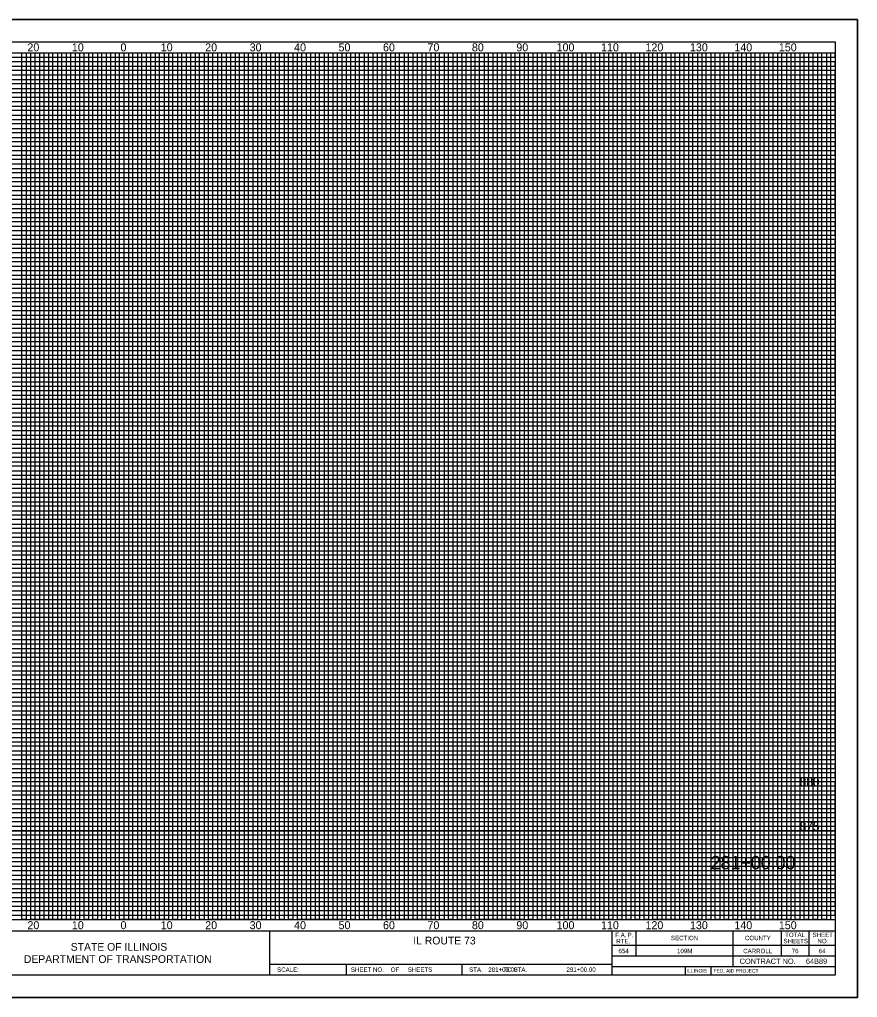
# Model space of a CAD drawing. Extents: x -26 to 24680, y -10 to 21582.
# Drawn here: x 24491.5 to 24680, y 5798.5 to 6018.5 of the extents above; entities that cross this region are included whole.
import ezdxf

# ---------------------------------------------------------------- set-up
doc = ezdxf.new("R2010")
doc.units = 0
for name, color, linetype in [('Sheets_General Details', 7, 'Continuous'), ('Sheets_Minor Grid', 7, 'Continuous'), ('Sheets_Printer Plotting Border', 7, 'Continuous')]:
    doc.layers.add(name, color=color, linetype=linetype)

msp = doc.modelspace()

# ---------------------------------------------------------------- linework, layer by layer
at = {"layer": 'Sheets_General Details'}
for p, q in [((24340.03, 6018.52), (24680.03, 6018.52)), ((24680.01, 6018.52), (24680.03, 6018.52)), ((24680.03, 6018.52), (24680.03, 5798.52)), ((24355.03, 6011.02), (24675.03, 6011.02)), ((24355.03, 5816.02), (24675.03, 5816.02)), ((24355.03, 5813.52), (24675.03, 5813.52)), ((24547.77, 5813.52), (24547.77, 5803.52)), ((24624.77, 5813.52), (24624.77, 5803.52)), ((24630.17, 5813.52), (24630.17, 5807.86)), ((24651.97, 5813.52), (24651.97, 5805.46)), ((24662.89, 5813.52), (24662.89, 5807.86)), ((24669.1, 5813.52), (24669.1, 5807.86)), ((24624.77, 5810.26), (24675.03, 5810.26)), ((24547.77, 5806.02), (24624.77, 5806.02)), ((24565.03, 5806.02), (24565.03, 5803.52)), ((24591.03, 5806.02), (24591.03, 5803.52)), ((24624.77, 5807.86), (24675.03, 5807.86)), ((24624.77, 5805.46), (24675.03, 5805.46)), ((24641.24, 5805.46), (24641.24, 5803.52)), ((24647.04, 5805.46), (24647.04, 5803.52)), ((24680.03, 5798.52), (24340.03, 5798.52))]:
    msp.add_line(p, q, dxfattribs=at)
msp.add_lwpolyline([(24675.03, 5803.52), (24355.03, 5803.52), (24355.03, 6013.52), (24675.03, 6013.52)], close=True, dxfattribs=at)
for points in [[(24505.03, 6011.02), (24505.03, 5816.02), (24495.03, 5816.02), (24495.03, 6011.02)], [(24525.03, 6011.02), (24525.03, 5816.02), (24515.03, 5816.02), (24515.03, 6011.02)], [(24545.03, 6011.02), (24545.03, 5816.02), (24535.03, 5816.02), (24535.03, 6011.02)], [(24565.03, 6011.02), (24565.03, 5816.02), (24555.03, 5816.02), (24555.03, 6011.02)], [(24585.03, 6011.02), (24585.03, 5816.02), (24575.03, 5816.02), (24575.03, 6011.02)], [(24605.03, 6011.02), (24605.03, 5816.02), (24595.03, 5816.02), (24595.03, 6011.02)], [(24625.03, 6011.07), (24625.03, 5816.02), (24615.03, 5816.02), (24615.03, 6011.02)], [(24645.03, 6011.02), (24645.03, 5816.02), (24635.03, 5816.02), (24635.03, 6011.02)], [(24665.03, 6011.02), (24665.03, 5816.02), (24655.03, 5816.02), (24655.03, 6011.02)], [(24355.03, 5996.02), (24675.03, 5996.02), (24675.03, 6006.02), (24355.03, 6006.02)], [(24355.03, 5976.02), (24675.03, 5976.02), (24675.03, 5986.02), (24355.03, 5986.02)], [(24355.03, 5956.02), (24675.03, 5956.02), (24675.03, 5966.02), (24355.03, 5966.02)], [(24355.03, 5936.02), (24675.03, 5936.02), (24675.03, 5946.02), (24355.03, 5946.02)], [(24355.03, 5916.02), (24675.03, 5916.02), (24675.03, 5926.02), (24355.03, 5926.02)], [(24355.03, 5896.02), (24675.03, 5896.02), (24675.03, 5906.02), (24355.03, 5906.02)], [(24355.03, 5876.02), (24675.03, 5876.02), (24675.03, 5886.02), (24355.03, 5886.02)], [(24355.03, 5856.02), (24675.03, 5856.02), (24675.03, 5866.02), (24355.03, 5866.02)], [(24355.03, 5836.02), (24675.03, 5836.02), (24675.03, 5846.02), (24355.03, 5846.02)], [(24355.03, 5826.02), (24675.03, 5826.02), (24675.03, 5836.02), (24355.03, 5836.02)]]:
    msp.add_lwpolyline(points, dxfattribs=at)
at = {"layer": 'Sheets_Minor Grid'}
for points in [[(24355.03, 6010.02), (24675.03, 6010.02), (24675.03, 6011.02)], [(24493.03, 6011.02), (24493.03, 5816.02), (24492.03, 5816.02), (24492.03, 6011.02)], [(24496.03, 6011.02), (24496.03, 5816.02), (24494.03, 5816.02), (24494.03, 6011.02)], [(24498.03, 6011.02), (24498.03, 5816.02), (24497.03, 5816.02), (24497.03, 6011.02)], [(24500.03, 6011.02), (24500.03, 5816.02), (24499.03, 5816.02), (24499.03, 6011.02)], [(24502.03, 6011.02), (24502.03, 5816.02), (24501.03, 5816.02), (24501.03, 6011.02)], [(24504.03, 6011.02), (24504.03, 5816.02), (24503.03, 5816.02), (24503.03, 6011.02)], [(24507.03, 6011.02), (24507.03, 5816.02), (24506.03, 5816.02), (24506.03, 6011.02)], [(24509.03, 6011.02), (24509.03, 5816.02), (24508.03, 5816.02)], [(24508.03, 5816.02), (24508.03, 6011.02)], [(24511.03, 6011.02), (24511.03, 5816.02), (24510.03, 5816.02), (24510.03, 6011.02)], [(24513.03, 6011.02), (24513.03, 5816.02), (24512.03, 5816.02), (24512.03, 6011.02)], [(24516.03, 6011.02), (24516.03, 5816.02), (24514.03, 5816.02), (24514.03, 6011.02)], [(24518.03, 6011.02), (24518.03, 5816.02), (24517.03, 5816.02), (24517.03, 6011.02)], [(24520.03, 6011.02), (24520.03, 5816.02), (24519.03, 5816.02), (24519.03, 6011.02)], [(24522.03, 6011.02), (24522.03, 5816.02), (24521.03, 5816.02), (24521.03, 6011.02)], [(24524.03, 6011.02), (24524.03, 5816.02), (24523.03, 5816.02), (24523.03, 6011.02)], [(24527.03, 6011.02), (24527.03, 5816.02), (24526.03, 5816.02), (24526.03, 6011.02)], [(24529.03, 6011.02), (24529.03, 5816.02), (24528.03, 5816.02), (24528.03, 6011.02)], [(24531.03, 6011.02), (24531.03, 5816.02), (24530.03, 5816.02), (24530.03, 6011.02)], [(24533.03, 6011.02), (24533.03, 5816.02), (24532.03, 5816.02), (24532.03, 6011.02)], [(24536.03, 6011.02), (24536.03, 5816.02), (24534.03, 5816.02), (24534.03, 6011.02)], [(24538.03, 6011.02), (24538.03, 5816.02), (24537.03, 5816.02), (24537.03, 6011.02)], [(24540.03, 6011.02), (24540.03, 5816.02), (24539.03, 5816.02), (24539.03, 6011.02)], [(24542.03, 6011.02), (24542.03, 5816.02), (24541.03, 5816.02), (24541.03, 6011.02)], [(24544.03, 6011.02), (24544.03, 5816.02), (24543.03, 5816.02), (24543.03, 6011.02)], [(24547.03, 6011.02), (24547.03, 5816.02), (24546.03, 5816.02), (24546.03, 6011.02)], [(24549.03, 6011.02), (24549.03, 5816.02), (24548.03, 5816.02), (24548.03, 6011.02)], [(24551.03, 6011.02), (24551.03, 5816.02), (24550.03, 5816.02), (24550.03, 6011.02)], [(24553.03, 6011.02), (24553.03, 5816.02), (24552.03, 5816.02), (24552.03, 6011.02)], [(24556.03, 6011.02), (24556.03, 5816.02), (24554.03, 5816.02), (24554.03, 6011.02)], [(24558.03, 6011.02), (24558.03, 5816.02), (24557.03, 5816.02), (24557.03, 6011.02)], [(24560.03, 6011.02), (24560.03, 5816.02), (24559.03, 5816.02), (24559.03, 6011.02)], [(24562.03, 6011.02), (24562.03, 5816.02), (24561.03, 5816.02), (24561.03, 6011.02)], [(24564.03, 6011.02), (24564.03, 5816.02), (24563.03, 5816.02)], [(24563.03, 5816.02), (24563.03, 6011.02)], [(24567.03, 6011.02), (24567.03, 5816.02), (24566.03, 5816.02), (24566.03, 6011.02)], [(24569.03, 6011.02), (24569.03, 5816.02), (24568.03, 5816.02), (24568.03, 6011.02)], [(24571.03, 6011.02), (24571.03, 5816.02), (24570.03, 5816.02), (24570.03, 6011.02)], [(24573.03, 6011.02), (24573.03, 5816.02), (24572.03, 5816.02), (24572.03, 6011.02)], [(24576.03, 6011.02), (24576.03, 5816.02), (24574.03, 5816.02), (24574.03, 6011.02)], [(24578.03, 6011.02), (24578.03, 5816.02), (24577.03, 5816.02), (24577.03, 6011.02)], [(24580.03, 6011.02), (24580.03, 5816.02), (24579.03, 5816.02), (24579.03, 6011.02)], [(24582.03, 6011.02), (24582.03, 5816.02), (24581.03, 5816.02), (24581.03, 6011.02)], [(24584.03, 6011.02), (24584.03, 5816.02), (24583.03, 5816.02), (24583.03, 6011.02)], [(24587.03, 6011.02), (24587.03, 5816.02), (24586.03, 5816.02), (24586.03, 6011.02)], [(24589.03, 6011.02), (24589.03, 5816.02), (24588.03, 5816.02), (24588.03, 6011.02)], [(24591.03, 6011.02), (24591.03, 5816.02), (24590.03, 5816.02), (24590.03, 6011.02)], [(24593.03, 6011.02), (24593.03, 5816.02), (24592.03, 5816.02), (24592.03, 6011.02)], [(24596.03, 6011.02), (24596.03, 5816.02), (24594.03, 5816.02), (24594.03, 6011.02)], [(24598.03, 6011.02), (24598.03, 5816.02), (24597.03, 5816.02), (24597.03, 6011.02)], [(24600.03, 6011.02), (24600.03, 5816.02), (24599.03, 5816.02), (24599.03, 6011.02)], [(24602.03, 6011.02), (24602.03, 5816.02), (24601.03, 5816.02), (24601.03, 6011.02)], [(24604.03, 6011.02), (24604.03, 5816.02), (24603.03, 5816.02), (24603.03, 6011.02)], [(24607.03, 6011.02), (24607.03, 5816.02), (24606.03, 5816.02), (24606.03, 6011.02)], [(24609.03, 6011.02), (24609.03, 5816.02), (24608.03, 5816.02), (24608.03, 6011.02)], [(24611.03, 6011.02), (24611.03, 5816.02), (24610.03, 5816.02), (24610.03, 6011.02)], [(24613.03, 6011.02), (24613.03, 5816.02), (24612.03, 5816.02), (24612.03, 6011.02)], [(24616.03, 6011.02), (24616.03, 5816.02), (24614.03, 5816.02), (24614.03, 6011.02)], [(24618.03, 6011.02), (24618.03, 5816.02), (24617.03, 5816.02), (24617.03, 6011.02)], [(24620.03, 6011.02), (24620.03, 5816.02), (24619.03, 5816.02)], [(24619.03, 5816.02), (24619.03, 6011.02)], [(24622.03, 6011.02), (24622.03, 5816.02), (24621.03, 5816.02), (24621.03, 6011.02)], [(24624.03, 6011.02), (24624.03, 5816.02), (24623.03, 5816.02), (24623.03, 6011.02)], [(24627.03, 6011.02), (24627.03, 5816.02), (24626.03, 5816.02), (24626.03, 6011.02)], [(24629.03, 6011.02), (24629.03, 5816.02), (24628.03, 5816.02), (24628.03, 6011.02)], [(24631.03, 6011.02), (24631.03, 5816.02), (24630.03, 5816.02), (24630.03, 6011.02)], [(24633.03, 6011.02), (24633.03, 5816.02), (24632.03, 5816.02), (24632.03, 6011.02)], [(24636.03, 6011.02), (24636.03, 5816.02), (24634.03, 5816.02), (24634.03, 6011.02)], [(24638.03, 6011.02), (24638.03, 5816.02), (24637.03, 5816.02), (24637.03, 6011.02)], [(24640.03, 6011.02), (24640.03, 5816.02), (24639.03, 5816.02), (24639.03, 6011.02)], [(24642.03, 6011.02), (24642.03, 5816.02), (24641.03, 5816.02), (24641.03, 6011.02)], [(24644.03, 6011.02), (24644.03, 5816.02), (24643.03, 5816.02), (24643.03, 6011.02)], [(24647.03, 6011.02), (24647.03, 5816.02), (24646.03, 5816.02), (24646.03, 6011.02)], [(24649.03, 6011.02), (24649.03, 5816.02), (24648.03, 5816.02), (24648.03, 6011.02)], [(24651.03, 6011.02), (24651.03, 5816.02), (24650.03, 5816.02), (24650.03, 6011.02)], [(24653.03, 6011.02), (24653.03, 5816.02), (24652.03, 5816.02), (24652.03, 6011.02)], [(24656.03, 6011.02), (24656.03, 5816.02), (24654.03, 5816.02), (24654.03, 6011.02)], [(24658.03, 6011.02), (24658.03, 5816.02), (24657.03, 5816.02), (24657.03, 6011.02)], [(24660.03, 6011.02), (24660.03, 5816.02), (24659.03, 5816.02), (24659.03, 6011.02)], [(24662.03, 6011.02), (24662.03, 5816.02), (24661.03, 5816.02), (24661.03, 6011.02)], [(24664.03, 6011.02), (24664.03, 5816.02), (24663.03, 5816.02), (24663.03, 6011.02)], [(24667.03, 6011.02), (24667.03, 5816.02), (24666.03, 5816.02), (24666.03, 6011.02)], [(24669.03, 6011.02), (24669.03, 5816.02), (24668.03, 5816.02), (24668.03, 6011.02)], [(24671.03, 6011.02), (24671.03, 5816.02), (24670.03, 5816.02), (24670.03, 6011.02)], [(24673.03, 6011.02), (24673.03, 5816.02), (24672.03, 5816.02), (24672.03, 6011.02)], [(24674.03, 5816.02), (24674.03, 6011.02)], [(24355.03, 6008.02), (24675.03, 6008.02), (24675.03, 6009.02), (24355.03, 6009.02)], [(24355.03, 6005.02), (24675.03, 6005.02), (24675.03, 6007.02), (24355.03, 6007.02)], [(24355.03, 6003.02), (24675.03, 6003.02), (24675.03, 6004.02), (24355.03, 6004.02)], [(24355.03, 6001.02), (24675.03, 6001.02), (24675.03, 6002.02), (24355.03, 6002.02)], [(24355.03, 5999.02), (24675.03, 5999.02), (24675.03, 6000.02), (24355.03, 6000.02)], [(24355.03, 5997.02), (24675.03, 5997.02), (24675.03, 5998.02), (24355.03, 5998.02)], [(24355.03, 5994.02), (24675.03, 5994.02), (24675.03, 5995.02), (24355.03, 5995.02)], [(24355.03, 5992.02), (24675.03, 5992.02), (24675.03, 5993.02), (24355.03, 5993.02)], [(24355.03, 5990.02), (24675.03, 5990.02), (24675.03, 5991.02), (24355.03, 5991.02)], [(24355.03, 5988.02), (24675.03, 5988.02), (24675.03, 5989.02), (24355.03, 5989.02)], [(24355.03, 5985.02), (24675.03, 5985.02), (24675.03, 5987.02), (24355.03, 5987.02)], [(24355.03, 5983.02), (24675.03, 5983.02), (24675.03, 5984.02), (24355.03, 5984.02)], [(24355.03, 5981.02), (24675.03, 5981.02), (24675.03, 5982.02), (24355.03, 5982.02)], [(24355.03, 5979.02), (24675.03, 5979.02), (24675.03, 5980.02), (24355.03, 5980.02)], [(24355.03, 5977.02), (24675.03, 5977.02), (24675.03, 5978.02), (24355.03, 5978.02)], [(24355.03, 5974.02), (24675.03, 5974.02), (24675.03, 5975.02), (24355.03, 5975.02)], [(24355.03, 5972.02), (24675.03, 5972.02), (24675.03, 5973.02), (24355.03, 5973.02)], [(24355.03, 5970.02), (24675.03, 5970.02), (24675.03, 5971.02), (24355.03, 5971.02)], [(24355.03, 5968.02), (24675.03, 5968.02), (24675.03, 5969.02), (24355.03, 5969.02)], [(24355.03, 5965.02), (24675.03, 5965.02), (24675.03, 5967.02), (24355.03, 5967.02)], [(24355.03, 5963.02), (24675.03, 5963.02), (24675.03, 5964.02), (24355.03, 5964.02)], [(24355.03, 5961.02), (24675.03, 5961.02), (24675.03, 5962.02), (24355.03, 5962.02)], [(24355.03, 5959.02), (24675.03, 5959.02), (24675.03, 5960.02), (24355.03, 5960.02)], [(24355.03, 5957.02), (24675.03, 5957.02), (24675.03, 5958.02), (24355.03, 5958.02)], [(24355.03, 5954.02), (24675.03, 5954.02), (24675.03, 5955.02), (24355.03, 5955.02)], [(24355.03, 5952.02), (24675.03, 5952.02), (24675.03, 5953.02), (24355.03, 5953.02)], [(24355.03, 5950.02), (24675.03, 5950.02), (24675.03, 5951.02), (24355.03, 5951.02)], [(24355.03, 5948.02), (24675.03, 5948.02), (24675.03, 5949.02), (24355.03, 5949.02)], [(24355.03, 5945.02), (24675.03, 5945.02), (24675.03, 5947.02), (24355.03, 5947.02)], [(24355.03, 5943.02), (24675.03, 5943.02), (24675.03, 5944.02), (24355.03, 5944.02)], [(24355.03, 5941.02), (24675.03, 5941.02), (24675.03, 5942.02), (24355.03, 5942.02)], [(24355.03, 5939.02), (24675.03, 5939.02), (24675.03, 5940.02), (24355.03, 5940.02)], [(24355.03, 5937.02), (24675.03, 5937.02), (24675.03, 5938.02), (24355.03, 5938.02)], [(24355.03, 5934.02), (24675.03, 5934.02), (24675.03, 5935.02), (24355.03, 5935.02)], [(24355.03, 5932.02), (24675.03, 5932.02), (24675.03, 5933.02), (24355.03, 5933.02)], [(24355.03, 5930.02), (24675.03, 5930.02), (24675.03, 5931.02), (24355.03, 5931.02)], [(24355.03, 5928.02), (24675.03, 5928.02), (24675.03, 5929.02), (24355.03, 5929.02)], [(24355.03, 5925.02), (24675.03, 5925.02), (24675.03, 5927.02), (24355.03, 5927.02)], [(24355.03, 5923.02), (24675.03, 5923.02), (24675.03, 5924.02), (24355.03, 5924.02)], [(24355.03, 5921.02), (24675.03, 5921.02), (24675.03, 5922.02), (24355.03, 5922.02)], [(24355.03, 5919.02), (24675.03, 5919.02), (24675.03, 5920.02), (24355.03, 5920.02)], [(24355.03, 5917.02), (24675.03, 5917.02), (24675.03, 5918.02), (24355.03, 5918.02)], [(24355.03, 5914.02), (24675.03, 5914.02), (24675.03, 5915.02), (24355.03, 5915.02)], [(24355.03, 5912.02), (24675.03, 5912.02), (24675.03, 5913.02), (24355.03, 5913.02)], [(24355.03, 5910.02), (24675.03, 5910.02), (24675.03, 5911.02), (24355.03, 5911.02)], [(24355.03, 5908.02), (24675.03, 5908.02), (24675.03, 5909.02), (24355.03, 5909.02)], [(24355.03, 5905.02), (24675.03, 5905.02), (24675.03, 5907.02), (24355.03, 5907.02)], [(24355.03, 5903.02), (24675.03, 5903.02), (24675.03, 5904.02), (24355.03, 5904.02)], [(24355.03, 5901.02), (24675.03, 5901.02), (24675.03, 5902.02), (24355.03, 5902.02)], [(24355.03, 5899.02), (24675.03, 5899.02), (24675.03, 5900.02), (24355.03, 5900.02)], [(24355.03, 5897.02), (24675.03, 5897.02), (24675.03, 5898.02), (24355.03, 5898.02)], [(24355.03, 5894.02), (24675.03, 5894.02), (24675.03, 5895.02), (24355.03, 5895.02)], [(24355.03, 5892.02), (24675.03, 5892.02), (24675.03, 5893.02), (24355.03, 5893.02)], [(24355.03, 5890.02), (24675.03, 5890.02), (24675.03, 5891.02), (24355.03, 5891.02)], [(24355.03, 5888.02), (24675.03, 5888.02), (24675.03, 5889.02), (24355.03, 5889.02)], [(24355.03, 5885.02), (24675.03, 5885.02), (24675.03, 5887.02), (24355.03, 5887.02)], [(24355.03, 5883.02), (24675.03, 5883.02), (24675.03, 5884.02), (24355.03, 5884.02)], [(24355.03, 5881.02), (24675.03, 5881.02), (24675.03, 5882.02), (24355.03, 5882.02)], [(24355.03, 5879.02), (24675.03, 5879.02), (24675.03, 5880.02), (24355.03, 5880.02)], [(24355.03, 5877.02), (24675.03, 5877.02), (24675.03, 5878.02), (24355.03, 5878.02)], [(24355.03, 5874.02), (24675.03, 5874.02), (24675.03, 5875.02), (24355.03, 5875.02)], [(24355.03, 5872.02), (24675.03, 5872.02), (24675.03, 5873.02), (24355.03, 5873.02)], [(24355.03, 5870.02), (24675.03, 5870.02), (24675.03, 5871.02), (24355.03, 5871.02)], [(24355.03, 5868.02), (24675.03, 5868.02), (24675.03, 5869.02), (24355.03, 5869.02)], [(24355.03, 5865.02), (24675.03, 5865.02), (24675.03, 5867.02), (24355.03, 5867.02)], [(24355.03, 5863.02), (24675.03, 5863.02), (24675.03, 5864.02), (24355.03, 5864.02)], [(24355.03, 5861.02), (24675.03, 5861.02), (24675.03, 5862.02), (24355.03, 5862.02)], [(24355.03, 5859.02), (24675.03, 5859.02), (24675.03, 5860.02), (24355.03, 5860.02)], [(24355.03, 5857.02), (24675.03, 5857.02), (24675.03, 5858.02), (24355.03, 5858.02)], [(24355.03, 5854.02), (24675.03, 5854.02), (24675.03, 5855.02), (24355.03, 5855.02)], [(24355.03, 5852.02), (24675.03, 5852.02), (24675.03, 5853.02), (24355.03, 5853.02)], [(24355.03, 5850.02), (24675.03, 5850.02), (24675.03, 5851.02), (24355.03, 5851.02)], [(24355.03, 5848.02), (24675.03, 5848.02), (24675.03, 5849.02), (24355.03, 5849.02)], [(24355.03, 5845.02), (24675.03, 5845.02), (24675.03, 5847.02), (24355.03, 5847.02)], [(24355.03, 5843.02), (24675.03, 5843.02), (24675.03, 5844.02), (24355.03, 5844.02)], [(24355.03, 5841.02), (24675.03, 5841.02), (24675.03, 5842.02), (24355.03, 5842.02)], [(24355.03, 5839.02), (24675.03, 5839.02), (24675.03, 5840.02), (24355.03, 5840.02)], [(24355.03, 5837.02), (24675.03, 5837.02), (24675.03, 5838.02), (24355.03, 5838.02)], [(24355.03, 5834.02), (24675.03, 5834.02), (24675.03, 5835.02), (24355.03, 5835.02)], [(24355.03, 5832.02), (24675.03, 5832.02), (24675.03, 5833.02), (24355.03, 5833.02)], [(24355.03, 5830.02), (24675.03, 5830.02), (24675.03, 5831.02), (24355.03, 5831.02)], [(24355.03, 5828.02), (24675.03, 5828.02), (24675.03, 5829.02), (24355.03, 5829.02)], [(24355.03, 5825.02), (24675.03, 5825.02), (24675.03, 5827.02), (24355.03, 5827.02)], [(24355.03, 5823.02), (24675.03, 5823.02), (24675.03, 5824.02), (24355.03, 5824.02)], [(24355.03, 5821.02), (24675.03, 5821.02), (24675.03, 5822.02), (24355.03, 5822.02)], [(24355.03, 5819.02), (24675.03, 5819.02), (24675.03, 5820.02), (24355.03, 5820.02)], [(24355.03, 5817.02), (24675.03, 5817.02), (24675.03, 5818.02), (24355.03, 5818.02)]]:
    msp.add_lwpolyline(points, dxfattribs=at)
at = {"layer": 'Sheets_Printer Plotting Border'}
msp.add_lwpolyline([(24340.03, 5798.52), (24680.03, 5798.52), (24680.03, 6018.52), (24340.03, 6018.52)], close=True, dxfattribs=at)

# ---------------------------------------------------------------- texts
at = {"layer": 'Sheets_General Details'}
for s, height, p in [('20', 1.8, (24493.29, 6011.37)), ('10', 1.8, (24503.29, 6011.37)), ('0', 1.8, (24514.24, 6011.37)), ('0', 1.8, (24514.24, 6011.37)), ('10', 1.8, (24523.29, 6011.37)), ('20', 1.8, (24533.29, 6011.37)), ('30', 1.8, (24543.29, 6011.37)), ('40', 1.8, (24553.29, 6011.37)), ('50', 1.8, (24563.29, 6011.37)), ('60', 1.8, (24573.29, 6011.37)), ('70', 1.8, (24583.29, 6011.37)), ('80', 1.8, (24593.29, 6011.37)), ('90', 1.8, (24603.29, 6011.37)), ('100', 1.8, (24612.34, 6011.37)), ('110', 1.8, (24622.34, 6011.37)), ('120', 1.8, (24632.34, 6011.37)), ('130', 1.8, (24642.34, 6011.37)), ('140', 1.8, (24652.34, 6011.37)), ('150', 1.8, (24662.34, 6011.37)), ('880', 2, (24667.04, 5846.02)), ('875', 2, (24667.04, 5836.02)), ('281+00.00', 3, (24647, 5827.35)), ('20', 1.8, (24493.29, 5813.87)), ('10', 1.8, (24503.29, 5813.87)), ('0', 1.8, (24514.24, 5813.87)), ('0', 1.8, (24514.24, 5813.87)), ('10', 1.8, (24523.29, 5813.87)), ('20', 1.8, (24533.29, 5813.87)), ('30', 1.8, (24543.29, 5813.87)), ('40', 1.8, (24553.29, 5813.87)), ('50', 1.8, (24563.29, 5813.87)), ('60', 1.8, (24573.29, 5813.87)), ('70', 1.8, (24583.29, 5813.87)), ('80', 1.8, (24593.29, 5813.87)), ('90', 1.8, (24603.29, 5813.87)), ('100', 1.8, (24612.34, 5813.87)), ('110', 1.8, (24622.34, 5813.87)), ('120', 1.8, (24632.34, 5813.87)), ('130', 1.8, (24642.34, 5813.87)), ('140', 1.8, (24652.34, 5813.87)), ('150', 1.8, (24662.34, 5813.87)), ('F.A. ', 1, (24625.54, 5812.07)), ('P.', 1, (24628.32, 5812.07)), ('SECTION', 1, (24638.07, 5811.39)), ('COUNTY', 1, (24654.71, 5811.39)), ('TOTAL', 1, (24663.77, 5812.1)), ('SHEET', 1, (24669.92, 5812.1)), ('STATE OF ILLINOIS', 1.75, (24503.04, 5809.02)), ('IL ROUTE 73', 1.75, (24580.09, 5810.44)), ('RTE.', 1, (24625.77, 5810.67)), ('SHEETS', 1, (24663.38, 5810.7)), ('NO.', 1, (24671.02, 5810.7)), ('DEPARTMENT OF TRANSPORTATION', 1.75, (24492.49, 5806.27)), ('654', 1, (24626.26, 5808.47)), ('109M', 1, (24639.44, 5808.47)), ('CARROLL', 1, (24654.32, 5808.47)), ('76', 1, (24665.24, 5808.47)), ('64', 1, (24671.31, 5808.47)), ('CONTRACT NO.      ', 1.2, (24653.52, 5806.06)), ('64B89', 1.2, (24668.43, 5806.06)), ('SCALE:          ', 1, (24549.46, 5804.27)), ('SHEET NO.    OF     SHEETS', 1, (24566.05, 5804.27)), ('STA.            TO STA.            ', 1, (24592.67, 5804.27)), ('281+00.00', 1, (24596.98, 5804.27)), ('281+00.00', 1, (24614.57, 5804.27)), ('ILLINOIS', 0.8, (24641.63, 5804.11)), ('FED. AID PROJECT', 0.8, (24647.65, 5804.11))]:
    msp.add_text(s, height=height, dxfattribs=at).set_placement(p)

doc.saveas('drawing.dxf')
